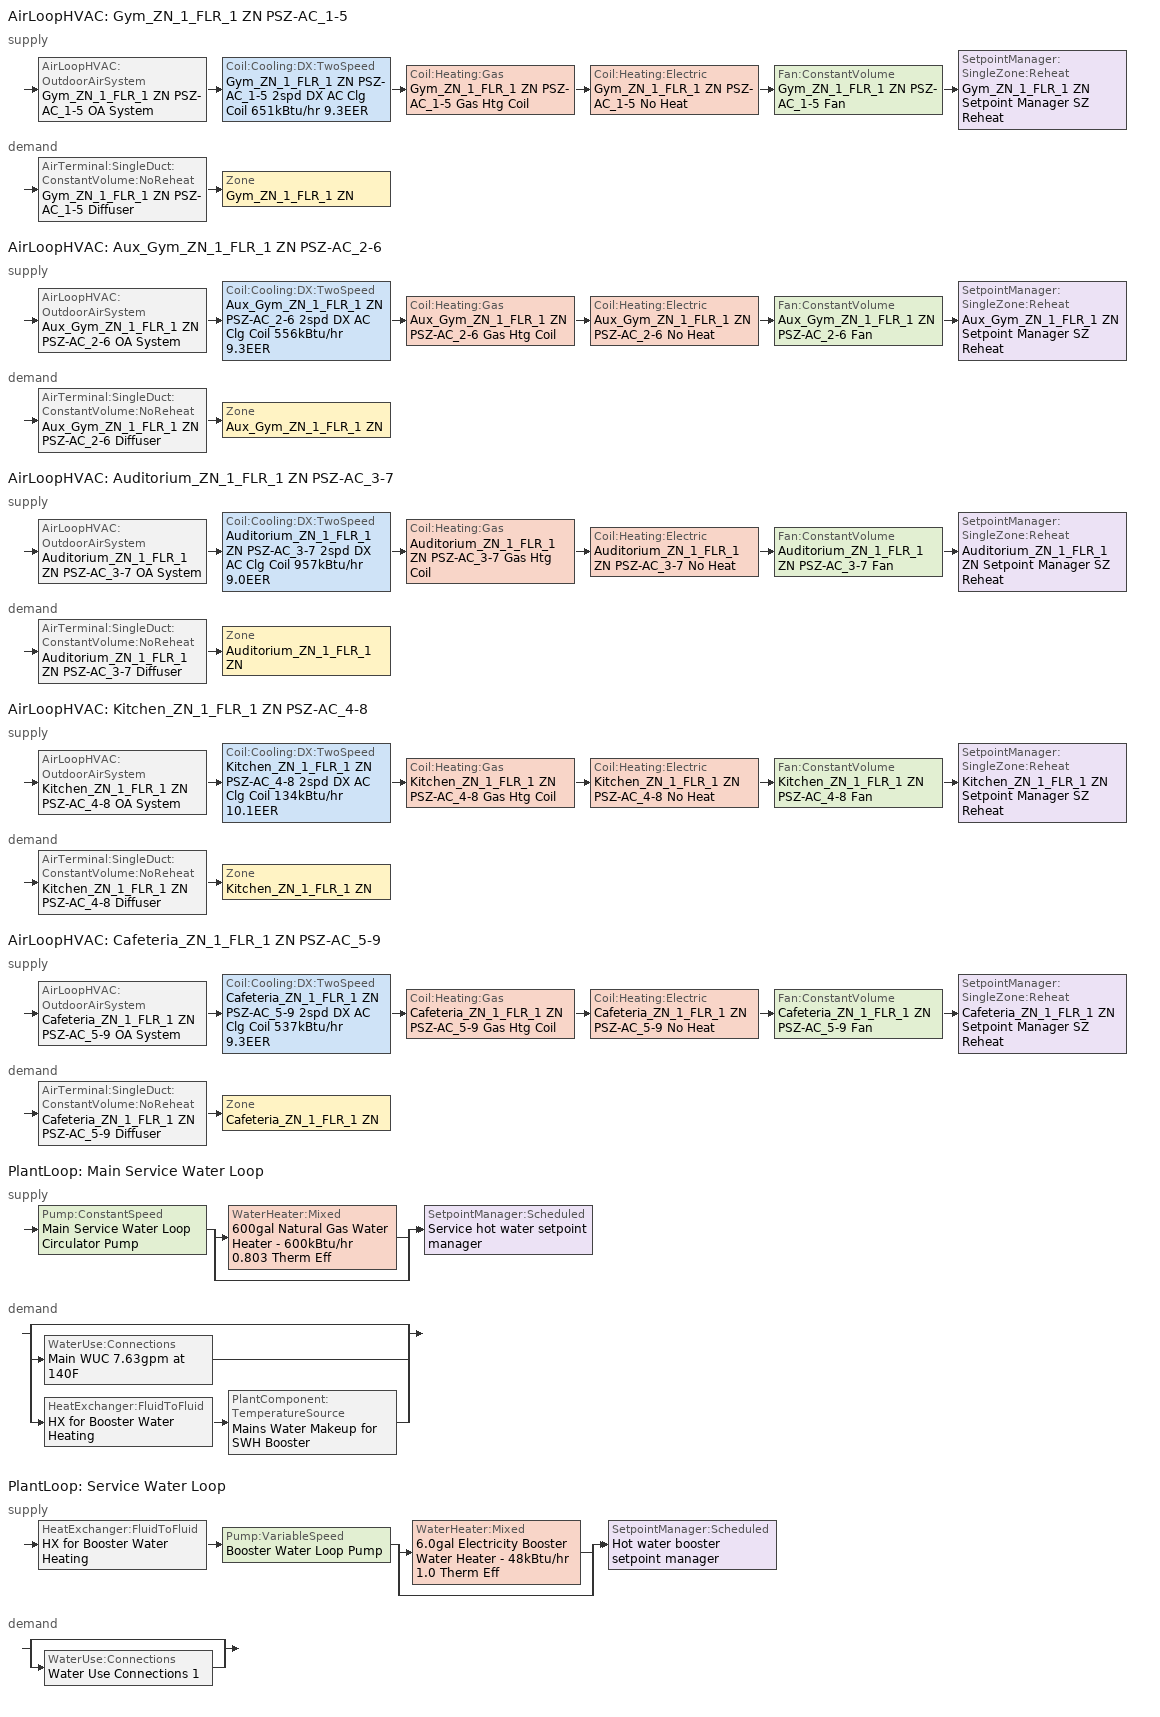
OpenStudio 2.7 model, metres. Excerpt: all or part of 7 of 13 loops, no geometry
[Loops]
AirLoopHVAC 'Gym_ZN_1_FLR_1 ZN PSZ-AC_1-5'
 supply: AirLoopHVAC:OutdoorAirSystem 'Gym_ZN_1_FLR_1 ZN PSZ-AC_1-5 OA System' > Coil:Cooling:DX:TwoSpeed 'Gym_ZN_1_FLR_1 ZN PSZ-AC_1-5 2spd DX AC Clg Coil 651kBtu/hr 9.3EER' > Coil:Heating:Gas 'Gym_ZN_1_FLR_1 ZN PSZ-AC_1-5 Gas Htg Coil' > Coil:Heating:Electric 'Gym_ZN_1_FLR_1 ZN PSZ-AC_1-5 No Heat' > Fan:ConstantVolume 'Gym_ZN_1_FLR_1 ZN PSZ-AC_1-5 Fan' > SetpointManager:SingleZone:Reheat 'Gym_ZN_1_FLR_1 ZN Setpoint Manager SZ Reheat'
 demand: AirTerminal:SingleDuct:ConstantVolume:NoReheat 'Gym_ZN_1_FLR_1 ZN PSZ-AC_1-5 Diffuser' > Zone 'Gym_ZN_1_FLR_1 ZN'
AirLoopHVAC 'Aux_Gym_ZN_1_FLR_1 ZN PSZ-AC_2-6'
 supply: AirLoopHVAC:OutdoorAirSystem 'Aux_Gym_ZN_1_FLR_1 ZN PSZ-AC_2-6 OA System' > Coil:Cooling:DX:TwoSpeed 'Aux_Gym_ZN_1_FLR_1 ZN PSZ-AC_2-6 2spd DX AC Clg Coil 556kBtu/hr 9.3EER' > Coil:Heating:Gas 'Aux_Gym_ZN_1_FLR_1 ZN PSZ-AC_2-6 Gas Htg Coil' > Coil:Heating:Electric 'Aux_Gym_ZN_1_FLR_1 ZN PSZ-AC_2-6 No Heat' > Fan:ConstantVolume 'Aux_Gym_ZN_1_FLR_1 ZN PSZ-AC_2-6 Fan' > SetpointManager:SingleZone:Reheat 'Aux_Gym_ZN_1_FLR_1 ZN Setpoint Manager SZ Reheat'
 demand: AirTerminal:SingleDuct:ConstantVolume:NoReheat 'Aux_Gym_ZN_1_FLR_1 ZN PSZ-AC_2-6 Diffuser' > Zone 'Aux_Gym_ZN_1_FLR_1 ZN'
AirLoopHVAC 'Auditorium_ZN_1_FLR_1 ZN PSZ-AC_3-7'
 supply: AirLoopHVAC:OutdoorAirSystem 'Auditorium_ZN_1_FLR_1 ZN PSZ-AC_3-7 OA System' > Coil:Cooling:DX:TwoSpeed 'Auditorium_ZN_1_FLR_1 ZN PSZ-AC_3-7 2spd DX AC Clg Coil 957kBtu/hr 9.0EER' > Coil:Heating:Gas 'Auditorium_ZN_1_FLR_1 ZN PSZ-AC_3-7 Gas Htg Coil' > Coil:Heating:Electric 'Auditorium_ZN_1_FLR_1 ZN PSZ-AC_3-7 No Heat' > Fan:ConstantVolume 'Auditorium_ZN_1_FLR_1 ZN PSZ-AC_3-7 Fan' > SetpointManager:SingleZone:Reheat 'Auditorium_ZN_1_FLR_1 ZN Setpoint Manager SZ Reheat'
 demand: AirTerminal:SingleDuct:ConstantVolume:NoReheat 'Auditorium_ZN_1_FLR_1 ZN PSZ-AC_3-7 Diffuser' > Zone 'Auditorium_ZN_1_FLR_1 ZN'
AirLoopHVAC 'Kitchen_ZN_1_FLR_1 ZN PSZ-AC_4-8'
 supply: AirLoopHVAC:OutdoorAirSystem 'Kitchen_ZN_1_FLR_1 ZN PSZ-AC_4-8 OA System' > Coil:Cooling:DX:TwoSpeed 'Kitchen_ZN_1_FLR_1 ZN PSZ-AC_4-8 2spd DX AC Clg Coil 134kBtu/hr 10.1EER' > Coil:Heating:Gas 'Kitchen_ZN_1_FLR_1 ZN PSZ-AC_4-8 Gas Htg Coil' > Coil:Heating:Electric 'Kitchen_ZN_1_FLR_1 ZN PSZ-AC_4-8 No Heat' > Fan:ConstantVolume 'Kitchen_ZN_1_FLR_1 ZN PSZ-AC_4-8 Fan' > SetpointManager:SingleZone:Reheat 'Kitchen_ZN_1_FLR_1 ZN Setpoint Manager SZ Reheat'
 demand: AirTerminal:SingleDuct:ConstantVolume:NoReheat 'Kitchen_ZN_1_FLR_1 ZN PSZ-AC_4-8 Diffuser' > Zone 'Kitchen_ZN_1_FLR_1 ZN'
AirLoopHVAC 'Cafeteria_ZN_1_FLR_1 ZN PSZ-AC_5-9'
 supply: AirLoopHVAC:OutdoorAirSystem 'Cafeteria_ZN_1_FLR_1 ZN PSZ-AC_5-9 OA System' > Coil:Cooling:DX:TwoSpeed 'Cafeteria_ZN_1_FLR_1 ZN PSZ-AC_5-9 2spd DX AC Clg Coil 537kBtu/hr 9.3EER' > Coil:Heating:Gas 'Cafeteria_ZN_1_FLR_1 ZN PSZ-AC_5-9 Gas Htg Coil' > Coil:Heating:Electric 'Cafeteria_ZN_1_FLR_1 ZN PSZ-AC_5-9 No Heat' > Fan:ConstantVolume 'Cafeteria_ZN_1_FLR_1 ZN PSZ-AC_5-9 Fan' > SetpointManager:SingleZone:Reheat 'Cafeteria_ZN_1_FLR_1 ZN Setpoint Manager SZ Reheat'
 demand: AirTerminal:SingleDuct:ConstantVolume:NoReheat 'Cafeteria_ZN_1_FLR_1 ZN PSZ-AC_5-9 Diffuser' > Zone 'Cafeteria_ZN_1_FLR_1 ZN'
PlantLoop 'Main Service Water Loop'
 supply: Pump:ConstantSpeed 'Main Service Water Loop Circulator Pump' > split
  | WaterHeater:Mixed '600gal Natural Gas Water Heater - 600kBtu/hr 0.803 Therm Eff'
  | bypass
  join > SetpointManager:Scheduled 'Service hot water setpoint manager'
 demand: split
  | bypass
  | WaterUse:Connections 'Main WUC 7.63gpm at 140F'
  | HeatExchanger:FluidToFluid 'HX for Booster Water Heating' > PlantComponent:TemperatureSource 'Mains Water Makeup for SWH Booster'
PlantLoop 'Service Water Loop'
 supply: HeatExchanger:FluidToFluid 'HX for Booster Water Heating' > Pump:VariableSpeed 'Booster Water Loop Pump' > split
  | WaterHeater:Mixed '6.0gal Electricity Booster Water Heater - 48kBtu/hr 1.0 Therm Eff'
  | bypass
  join > SetpointManager:Scheduled 'Hot water booster setpoint manager'
 demand: split
  | bypass
  | WaterUse:Connections 'Water Use Connections 1'
[Sizing:Zone] Zone Cooling Design Supply Air Temperature Input Method=SupplyAirTemperature; Zone Cooling Design Supply Air Temperature {C}=12.7778; Zone Cooling Design Supply Air Temperature Difference {deltaC}=11.11; Zone Heating Design Supply Air Temperature Input Method=SupplyAirTemperature; Zone Heating Design Supply Air Temperature Difference {deltaC}=11.11; Zone Cooling Design Supply Air Humidity Ratio {kg-H2O/kg-air}=0.0085; Zone Heating Design Supply Air Humidity Ratio {kg-H2O/kg-air}=0.008; Cooling Design Air Flow Method=DesignDay; Heating Design Air Flow Method=DesignDay; Account for Dedicated Outdoor Air System=No; Dedicated Outdoor Air System Control Strategy=NeutralSupplyAir; Dedicated Outdoor Air Low Setpoint Temperature for Design {C}=autosize; Dedicated Outdoor Air High Setpoint Temperature for Design {C}=autosize
Name | Zone Heating Design Supply Air Temperature {C}
Auditorium_ZN_1_FLR_1 ZN; Aux_Gym_ZN_1_FLR_1 ZN; Cafeteria_ZN_1_FLR_1 ZN; Gym_ZN_1_FLR_1 ZN; Kitchen_ZN_1_FLR_1 ZN | 50
Mech_ZN_1_FLR_1 ZN | 40
[Zone equipment]
Auditorium_ZN_1_FLR_1 ZN: Auditorium_ZN_1_FLR_1 ZN PSZ-AC_3-7 Diffuser
Aux_Gym_ZN_1_FLR_1 ZN: Aux_Gym_ZN_1_FLR_1 ZN PSZ-AC_2-6 Diffuser
Cafeteria_ZN_1_FLR_1 ZN: Cafeteria_ZN_1_FLR_1 ZN PSZ-AC_5-9 Diffuser
Gym_ZN_1_FLR_1 ZN: Gym_ZN_1_FLR_1 ZN PSZ-AC_1-5 Diffuser
Kitchen_ZN_1_FLR_1 ZN: Kitchen_ZN_1_FLR_1 ZN PSZ-AC_4-8 Diffuser, Kitchen_ZN_1_FLR_1 ZN Exhaust Fan
[PlantLoop] Glycol Concentration=0; Plant Loop Volume {m3}=Autocalculate; Load Distribution Scheme=Optimal
Name | Maximum Loop Temperature {C} | Minimum Loop Temperature {C}
Main Service Water Loop | 60 | 10
Service Water Loop
[Sizing:Plant] Loop Type=Heating; Loop Design Temperature Difference {deltaC}=5; Sizing Option=NonCoincident; Zone Timesteps in Averaging Window=1; Coincident Sizing Factor Mode=None
Name | Design Loop Exit Temperature {C}
Main Service Water Loop | 60
Service Water Loop | 82.2222
[SetpointManager:Scheduled] Control Variable=Temperature
Name | Schedule | Setpoint Node or NodeList
Service hot water setpoint manager | Service Water Loop Temp - 140F | Main Service Water Loop Supply Outlet Node
Hot water booster setpoint manager | Service Water Booster Temp - 180.00000000000006F | Service Water Loop Supply Outlet Node
[Pump:VariableSpeed]
Booster Water Loop Pump: Rated Pump Head {Pa}=0; Rated Power Consumption {W}=0; Motor Efficiency=1; Minimum Flow Rate {m3/s}=0; Pump Control Type=Continuous; Skin Loss Radiative Fraction=0.5; Design Power Sizing Method=PowerPerFlowPerPressure; Design Electric Power per Unit Flow Rate {W/(m3/s)}=348701.1; Design Shaft Power per Unit Flow Rate per Unit Head {W-s/m3-Pa}=1.28205; Design Minimum Flow Rate Fraction=0
[Pump:ConstantSpeed]
Main Service Water Loop Circulator Pump: Rated Flow Rate {m3/s}=autosize; Rated Pump Head {Pa}=34026; Rated Power Consumption {W}=autosize; Motor Efficiency=0.825; Fraction of Motor Inefficiencies to Fluid Stream=0; Pump Control Type=Intermittent; Design Power Sizing Method=PowerPerFlowPerPressure; Design Electric Power per Unit Flow Rate {W/(m3/s)}=348701.1; Design Shaft Power per Unit Flow Rate per Unit Head {W-s/m3-Pa}=1.28205
[AirLoopHVAC] Availability Schedule=SchoolSecondary HVACOperationSchd; Design Supply Air Flow Rate {m3/s}=AutoSize
Gym_ZN_1_FLR_1 ZN PSZ-AC_1-5; Aux_Gym_ZN_1_FLR_1 ZN PSZ-AC_2-6; Auditorium_ZN_1_FLR_1 ZN PSZ-AC_3-7; Kitchen_ZN_1_FLR_1 ZN PSZ-AC_4-8; Cafeteria_ZN_1_FLR_1 ZN PSZ-AC_5-9
[Sizing:System] Type of Load to Size On=Sensible; Design Outdoor Air Flow Rate {m3/s}=Autosize; Central Heating Maximum System Air Flow Ratio=1; Preheat Design Temperature {C}=7.22222; Preheat Design Humidity Ratio {kg-H2O/kg-Air}=0.008; Precool Design Temperature {C}=12.7778; Precool Design Humidity Ratio {kg-H2O/kg-Air}=0.008; Central Cooling Design Supply Air Temperature {C}=12.7778; Central Heating Design Supply Air Temperature {C}=50; Sizing Option=Coincident; 100% Outdoor Air in Cooling=No; 100% Outdoor Air in Heating=No; Central Cooling Design Supply Air Humidity Ratio {kg-H2O/kg-Air}=0.0085; Central Heating Design Supply Air Humidity Ratio {kg-H2O/kg-Air}=0.008; Cooling Design Air Flow Method=DesignDay; Cooling Design Air Flow Rate {m3/s}=0; Heating Design Air Flow Method=DesignDay; Heating Design Air Flow Rate {m3/s}=0; System Outdoor Air Method=ZoneSum; Zone Maximum Outdoor Air Fraction=1; Cooling Supply Air Flow Rate Per Floor Area {m3/s-m2}=0.00996765; Cooling Fraction of Autosized Cooling Supply Air Flow Rate=1; Cooling Supply Air Flow Rate Per Unit Cooling Capacity {m3/s-W}=3.94755e-05; Heating Supply Air Flow Rate Per Floor Area {m3/s-m2}=0.00996765; Heating Fraction of Autosized Heating Supply Air Flow Rate=1; Heating Fraction of Autosized Cooling Supply Air Flow Rate=1; Heating Supply Air Flow Rate Per Unit Heating Capacity {m3/s-W}=3.15882e-05; Cooling Design Capacity Method=CoolingDesignCapacity; Cooling Design Capacity {W}=autosize; Cooling Design Capacity Per Floor Area {W/m2}=234.7; Fraction of Autosized Cooling Design Capacity=1; Heating Design Capacity Method=HeatingDesignCapacity; Heating Design Capacity {W}=autosize; Heating Design Capacity Per Floor Area {W/m2}=157; Fraction of Autosized Heating Design Capacity=1; Central Cooling Capacity Control Method=OnOff
Gym_ZN_1_FLR_1 ZN PSZ-AC_1-5; Aux_Gym_ZN_1_FLR_1 ZN PSZ-AC_2-6; Auditorium_ZN_1_FLR_1 ZN PSZ-AC_3-7; Kitchen_ZN_1_FLR_1 ZN PSZ-AC_4-8; Cafeteria_ZN_1_FLR_1 ZN PSZ-AC_5-9
[Controller:OutdoorAir] Minimum Outdoor Air Flow Rate {m3/s}=autosize; Maximum Outdoor Air Flow Rate {m3/s}=Autosize; Economizer Control Type=NoEconomizer; Economizer Control Action Type=ModulateFlow; Economizer Maximum Limit Dry-Bulb Temperature {C}=28; Economizer Maximum Limit Enthalpy {J/kg}=64000; Lockout Type=LockoutWithCompressor; Minimum Limit Type=FixedMinimum; Minimum Outdoor Air Schedule=Always On Discrete; High Humidity Control=No
Name | Controller Mechanical Ventilation | Heat Recovery Bypass Control Type
Gym_ZN_1_FLR_1 ZN PSZ-AC_1-5 OA System Controller | Controller Mechanical Ventilation 1 | BypassWhenOAFlowGreaterThanMinimum
Aux_Gym_ZN_1_FLR_1 ZN PSZ-AC_2-6 OA System Controller | Controller Mechanical Ventilation 2 | BypassWhenWithinEconomizerLimits
Auditorium_ZN_1_FLR_1 ZN PSZ-AC_3-7 OA System Controller | Controller Mechanical Ventilation 3 | BypassWhenOAFlowGreaterThanMinimum
Kitchen_ZN_1_FLR_1 ZN PSZ-AC_4-8 OA System Controller | Controller Mechanical Ventilation 4 | BypassWhenWithinEconomizerLimits
Cafeteria_ZN_1_FLR_1 ZN PSZ-AC_5-9 OA System Controller | Controller Mechanical Ventilation 5 | BypassWhenOAFlowGreaterThanMinimum
[Controller:MechanicalVentilation] Availability Schedule=Always On Discrete; System Outdoor Air Method=ZoneSum
Controller Mechanical Ventilation 1; Controller Mechanical Ventilation 2; Controller Mechanical Ventilation 3; Controller Mechanical Ventilation 4; Controller Mechanical Ventilation 5
[AirLoopHVAC:OutdoorAirSystem]
Name | Controller
Gym_ZN_1_FLR_1 ZN PSZ-AC_1-5 OA System | Gym_ZN_1_FLR_1 ZN PSZ-AC_1-5 OA System Controller
Aux_Gym_ZN_1_FLR_1 ZN PSZ-AC_2-6 OA System | Aux_Gym_ZN_1_FLR_1 ZN PSZ-AC_2-6 OA System Controller
Auditorium_ZN_1_FLR_1 ZN PSZ-AC_3-7 OA System | Auditorium_ZN_1_FLR_1 ZN PSZ-AC_3-7 OA System Controller
Kitchen_ZN_1_FLR_1 ZN PSZ-AC_4-8 OA System | Kitchen_ZN_1_FLR_1 ZN PSZ-AC_4-8 OA System Controller
Cafeteria_ZN_1_FLR_1 ZN PSZ-AC_5-9 OA System | Cafeteria_ZN_1_FLR_1 ZN PSZ-AC_5-9 OA System Controller
[SetpointManager:SingleZone:Reheat] Minimum Supply Air Temperature {C}=12.7778; Maximum Supply Air Temperature {C}=50
Name | Control Zone | Setpoint Node or NodeList
Gym_ZN_1_FLR_1 ZN Setpoint Manager SZ Reheat | Gym_ZN_1_FLR_1 ZN | Gym_ZN_1_FLR_1 ZN PSZ-AC_1-5 Supply Outlet Node
Aux_Gym_ZN_1_FLR_1 ZN Setpoint Manager SZ Reheat | Aux_Gym_ZN_1_FLR_1 ZN | Aux_Gym_ZN_1_FLR_1 ZN PSZ-AC_2-6 Supply Outlet Node
Auditorium_ZN_1_FLR_1 ZN Setpoint Manager SZ Reheat | Auditorium_ZN_1_FLR_1 ZN | Auditorium_ZN_1_FLR_1 ZN PSZ-AC_3-7 Supply Outlet Node
Kitchen_ZN_1_FLR_1 ZN Setpoint Manager SZ Reheat | Kitchen_ZN_1_FLR_1 ZN | Kitchen_ZN_1_FLR_1 ZN PSZ-AC_4-8 Supply Outlet Node
Cafeteria_ZN_1_FLR_1 ZN Setpoint Manager SZ Reheat | Cafeteria_ZN_1_FLR_1 ZN | Cafeteria_ZN_1_FLR_1 ZN PSZ-AC_5-9 Supply Outlet Node
[Fan:ConstantVolume] Availability Schedule=SchoolSecondary HVACOperationSchd; Maximum Flow Rate {m3/s}=AutoSize; Motor In Airstream Fraction=1
Name | Fan Total Efficiency | Pressure Rise {Pa} | Motor Efficiency
Gym_ZN_1_FLR_1 ZN PSZ-AC_1-5 Fan; Aux_Gym_ZN_1_FLR_1 ZN PSZ-AC_2-6 Fan; Cafeteria_ZN_1_FLR_1 ZN PSZ-AC_5-9 Fan | 0.5915 | 1110.94 | 0.91
Auditorium_ZN_1_FLR_1 ZN PSZ-AC_3-7 Fan | 0.6006 | 1018.77 | 0.924
Kitchen_ZN_1_FLR_1 ZN PSZ-AC_4-8 Fan | 0.56875 | 622.722 | 0.875
[Coil:Heating:Gas] Availability Schedule=Always On Discrete; Gas Burner Efficiency=0.8; Nominal Capacity {W}=AutoSize; Parasitic Electric Load {W}=0; Parasitic Gas Load {W}=0
Gym_ZN_1_FLR_1 ZN PSZ-AC_1-5 Gas Htg Coil; Aux_Gym_ZN_1_FLR_1 ZN PSZ-AC_2-6 Gas Htg Coil; Auditorium_ZN_1_FLR_1 ZN PSZ-AC_3-7 Gas Htg Coil; Kitchen_ZN_1_FLR_1 ZN PSZ-AC_4-8 Gas Htg Coil; Cafeteria_ZN_1_FLR_1 ZN PSZ-AC_5-9 Gas Htg Coil
[Coil:Heating:Electric] Availability Schedule=Always Off Discrete; Efficiency=1; Nominal Capacity {W}=0
Gym_ZN_1_FLR_1 ZN PSZ-AC_1-5 No Heat; Aux_Gym_ZN_1_FLR_1 ZN PSZ-AC_2-6 No Heat; Auditorium_ZN_1_FLR_1 ZN PSZ-AC_3-7 No Heat; Kitchen_ZN_1_FLR_1 ZN PSZ-AC_4-8 No Heat; Cafeteria_ZN_1_FLR_1 ZN PSZ-AC_5-9 No Heat
[Coil:Cooling:DX:TwoSpeed] Availability Schedule=Always On Discrete; Rated High Speed Total Cooling Capacity {W}=Autosize; Rated High Speed Sensible Heat Ratio=Autosize; Rated High Speed Air Flow Rate {m3/s}=Autosize; Total Cooling Capacity Function of Temperature Curve=CoilClgDXQRatio_fTwbToadbSI; Total Cooling Capacity Function of Flow Fraction Curve=CoilClgDXSnglQRatio_fCFMRatio; Energy Input Ratio Function of Temperature Curve=CoilClgDXEIRRatio_fTwbToadbSI; Energy Input Ratio Function of Flow Fraction Curve=CoilClgDXSnglEIRRatio_fCFMRatio; Part Load Fraction Correlation Curve=CoilClgDXEIRRatio_fQFrac; Rated Low Speed Total Cooling Capacity {W}=Autosize; Rated Low Speed Sensible Heat Ratio=0.69; Low Speed Total Cooling Capacity Function of Temperature Curve=CoilClgDXQRatio_fTwbToadbSI; Low Speed Energy Input Ratio Function of Temperature Curve=CoilClgDXEIRRatio_fTwbToadbSI; Condenser Type=AirCooled; High Speed Evaporative Condenser Effectiveness=0; High Speed Evaporative Condenser Air Flow Rate {m3/s}=Autosize; High Speed Evaporative Condenser Pump Rated Power Consumption {W}=Autosize; Low Speed Evaporative Condenser Effectiveness=0; Low Speed Evaporative Condenser Air Flow Rate {m3/s}=Autosize; Low Speed Evaporative Condenser Pump Rated Power Consumption {W}=Autosize; Basin Heater Capacity {W/K}=10; Basin Heater Setpoint Temperature {C}=2
Name | Rated High Speed COP {W/W} | Rated Low Speed COP {W/W}
Gym_ZN_1_FLR_1 ZN PSZ-AC_1-5 2spd DX AC Clg Coil 651kBtu/hr 9.3EER; Aux_Gym_ZN_1_FLR_1 ZN PSZ-AC_2-6 2spd DX AC Clg Coil 556kBtu/hr 9.3EER; Cafeteria_ZN_1_FLR_1 ZN PSZ-AC_5-9 2spd DX AC Clg Coil 537kBtu/hr 9.3EER | 3.23281 | 3.23281
Auditorium_ZN_1_FLR_1 ZN PSZ-AC_3-7 2spd DX AC Clg Coil 957kBtu/hr 9.0EER | 3.13293 | 3.13293
Kitchen_ZN_1_FLR_1 ZN PSZ-AC_4-8 2spd DX AC Clg Coil 134kBtu/hr 10.1EER | 3.49917 | 3.49917
[AirTerminal:SingleDuct:ConstantVolume:NoReheat] Availability Schedule=Always On Discrete; Maximum Air Flow Rate {m3/s}=AutoSize
Gym_ZN_1_FLR_1 ZN PSZ-AC_1-5 Diffuser; Aux_Gym_ZN_1_FLR_1 ZN PSZ-AC_2-6 Diffuser; Auditorium_ZN_1_FLR_1 ZN PSZ-AC_3-7 Diffuser; Kitchen_ZN_1_FLR_1 ZN PSZ-AC_4-8 Diffuser; Cafeteria_ZN_1_FLR_1 ZN PSZ-AC_5-9 Diffuser
[Fan:ZoneExhaust]
Kitchen_ZN_1_FLR_1 ZN Exhaust Fan: Availability Schedule=SchoolSecondary Kitchen_Exhaust_SCH; Fan Total Efficiency=0.0660786; Pressure Rise {Pa}=124.544; Maximum Flow Rate {m3/s}=2.54852; Flow Fraction Schedule=SchoolSecondary Kitchen_Exhaust_SCH_DCV; System Availability Manager Coupling Mode=Decoupled; Balanced Exhaust Fraction Schedule=SchoolSecondary Kitchen Exhaust Fan Balanced Exhaust Fraction Schedule
[Refrigeration:System]
RefrSystem - Secondary School: Refrigeration Condenser=Refrigeration Condenser Air Cooled 1; Minimum Condensing Temperature {C}=21; Refrigeration System Working Fluid Type=R404a; Suction Temperature Control Type=ConstantSuctionTemperature; Suction Piping Zone=Kitchen_ZN_1_FLR_1 ZN
[Refrigeration:Case]
Case Secondary School: Availability Schedule=Always On Discrete; Zone=Kitchen_ZN_1_FLR_1 ZN; Rated Ambient Temperature {C}=23.8889; Rated Ambient Relative Humidity {percent}=55; Rated Total Cooling Capacity per Unit Length {W/m}=705.755; Rated Latent Heat Ratio=0.3; Rated Runtime Fraction=0.85; Case Length {m}=7.3152; Case Operating Temperature {C}=2; Latent Case Credit Curve Type=CaseTemperatureMethod; Latent Case Credit Curve=Refrigeration Case Latent Credit Curve; Standard Case Fan Power per Unit Length {W/m}=180.446; Operating Case Fan Power per Unit Length {W/m}=180.446; Standard Case Lighting Power per Unit Length {W/m}=108.268; Installed Case Lighting Power per Unit Length {W/m}=108.268; Case Lighting Schedule=Always On Discrete; Fraction of Lighting Energy to Case=0.5; Anti-Sweat Heater Control Type=None; Humidity at Zero Anti-Sweat Heater Energy {percent}=0; Case Height {m}=1.5; Fraction of Anti-Sweat Heater Energy to Case=0.7; Case Defrost Power per Unit Length {W/m}=0; Case Defrost Type=OffCycle; Case Defrost Schedule=Refrigeration Defrost Schedule; Case Defrost Drip-Down Schedule=Refrigeration Defrost Schedule 1; Defrost Energy Correction Curve Type=None; Under Case HVAC Return Air Fraction=0; Refrigerated Case Restocking Schedule=Always Off; Case Credit Fraction Schedule=Refrigeration Case Credit Schedule; Design Evaporator Temperature or Brine Inlet Temperature {C}=-5.56
[Refrigeration:WalkIn]
Walk-In Secondary School: Availability Schedule=Always On Discrete; Rated Coil Cooling Capacity {W}=5372.88; Operating Temperature {C}=-23; Rated Cooling Source Temperature {C}=-28.3333; Rated Total Heating Power {W}=0; Rated Cooling Coil Fan Power {W}=500; Rated Circulation Fan Power {W}=0; Rated Total Lighting Power {W}=241.56; Lighting Schedule=SchoolSecondary BLDG_LIGHT_SCH; Defrost Type=Electric; Defrost Control Type=TimeSchedule; Defrost Schedule=Refrigeration Defrost Schedule 2; Defrost Drip-Down Schedule=Refrigeration Defrost Schedule 3; Defrost Power {W}=3001.2; Temperature Termination Defrost Fraction to Ice=0.7; Restocking Schedule=SchoolSecondary Kitchen_ZN_1_FLR_1_Case:1_WALKINFREEZER_WalkInStockingSched; Insulated Floor Surface Area {m2}=22.2967; Insulated Floor U-Value {W/m2-K}=0.207; WalkIn Zone Boundary 1=Refrigeration Walk In Zone Boundary 1
[Refrigeration:WalkIn:ZoneBoundary]
Refrigeration Walk In Zone Boundary 1: Zone=Kitchen_ZN_1_FLR_1 ZN; Total Insulated Surface Area Facing Zone {m2}=43.4; Insulated Surface U-Value Facing Zone {W/m2-K}=0.235; Area of Stocking Doors Facing Zone {m2}=2; Height of Stocking Doors Facing Zone {m}=2; Stocking Door Opening Schedule Name Facing Zone=door_wi_sched; Stocking Door Opening Protection Type Facing Zone=StripCurtain
[Refrigeration:Condenser:AirCooled]
Refrigeration Condenser Air Cooled 1: Rated Effective Total Heat Rejection Rate Curve=Curve Linear 1; Rated Subcooling Temperature Difference {deltaC}=0; Condenser Fan Speed Control Type=Fixed; Rated Fan Power {W}=1198.05; Minimum Fan Air Flow Ratio=0.1
[WaterHeater:Mixed] Deadband Temperature Difference {deltaC}=2; Heater Control Type=Cycle; Off Cycle Parasitic Heat Fraction to Tank=0; On Cycle Parasitic Heat Fraction to Tank=0; Ambient Temperature Indicator=ThermalZone; Use Side Effectiveness=1; Source Side Effectiveness=1; Use Side Design Flow Rate {m3/s}=autosize; Source Side Design Flow Rate {m3/s}=autosize; Indirect Water Heating Recovery Time {hr}=1.5; Source Side Flow Control Mode=IndirectHeatPrimarySetpoint
Name | Tank Volume {m3} | Setpoint Temperature Schedule | Maximum Temperature Limit {C} | Heater Maximum Capacity {W} | Heater Fuel Type | Heater Thermal Efficiency | Off Cycle Parasitic Fuel Consumption Rate {W} | Off Cycle Parasitic Fuel Type | On Cycle Parasitic Fuel Consumption Rate {W} | On Cycle Parasitic Fuel Type | Ambient Temperature Thermal Zone | Off Cycle Loss Coefficient to Ambient Temperature {W/K} | On Cycle Loss Coefficient to Ambient Temperature {W/K}
600gal Natural Gas Water Heater - 600kBtu/hr 0.803 Therm Eff | 2.27125 | Service Water Loop Temp - 140F | 60 | 175843 | NaturalGas | 0.802763 | 1332.35 | NaturalGas | 1332.35 | NaturalGas | Mech_ZN_1_FLR_1 ZN | 15.6173 | 15.6173
6.0gal Electricity Booster Water Heater - 48kBtu/hr 1.0 Therm Eff | 0.0227125 | Service Water Booster Temp - 180.00000000000006F | 82.2222 | 14000 | Electricity | 1 | 0 | Electricity | 0 | Electricity | Kitchen_ZN_1_FLR_1 ZN | 1.59362 | 1.59362
[WaterUse:Connections]
Name | Water Use Equipment Name 1
Main WUC 7.63gpm at 140F | Main Service Water Use 7.63gpm at 140F
Water Use Connections 1 | Booster Water Fixture - 23.7 gpm at 180F
[WaterUse:Equipment:Definition]
Name | Peak Flow Rate {m3/s} | Target Temperature Schedule | Sensible Fraction Schedule | Latent Fraction Schedule
Main Service Water Use Def 7.63gpm | 0.000481378 | Mixed Water At Faucet Temp - 140F | Fraction Sensible - 0.2 | Fraction Latent - 0.05
Booster Water Fixture Def - 23.7 gpm | 0.00149524 | Mixed Water At Faucet Temp - 180F
[WaterUse:Equipment] Flow Rate Fraction Schedule=SchoolSecondary BLDG_SWH_SCH
Name | Water Use Equipment Definition
Main Service Water Use 7.63gpm at 140F | Main Service Water Use Def 7.63gpm
Booster Water Fixture - 23.7 gpm at 180F | Booster Water Fixture Def - 23.7 gpm
[HeatExchanger:FluidToFluid]
HX for Booster Water Heating: Loop Demand Side Design Flow Rate {m3/s}=autosize; Loop Supply Side Design Flow Rate {m3/s}=autosize; Heat Exchange Model Type=Ideal; Heat Exchanger U-Factor Times Area Value {W/K}=autosize; Control Type=UncontrolledOn; Minimum Temperature Difference to Activate Heat Exchanger {deltaC}=0.01; Heat Transfer Metering End Use Type=LoopToLoop; Component Override Cooling Control Temperature Mode=Loop; Sizing Factor=1; Operation Minimum Temperature Limit {C}=0; Operation Maximum Temperature Limit {C}=100
[PlantComponent:TemperatureSource]
Mains Water Makeup for SWH Booster: Design Volume Flow Rate {m3/s}=autosize; Temperature Specification Type=Scheduled; Source Temperature {C}=8; Source Temperature Schedule=Mains Water Temperature
[Schedule:Ruleset]
Name | Default Day Schedule | Summer Design Day Schedule | Winter Design Day Schedule
SchoolSecondary BLDG_LIGHT_SCH | SchoolSecondary BLDG_LIGHT_SCH Default | SchoolSecondary BLDG_LIGHT_SCH Summer Design Day | SchoolSecondary BLDG_LIGHT_SCH Winter Design Day
SchoolSecondary HVACOperationSchd | SchoolSecondary HVACOperationSchd Default | SchoolSecondary HVACOperationSchd Summer Design Day | SchoolSecondary HVACOperationSchd Winter Design Day
SchoolSecondary Kitchen_Exhaust_SCH | SchoolSecondary Kitchen_Exhaust_SCH Default | SchoolSecondary Kitchen_Exhaust_SCH Summer Design Day | SchoolSecondary Kitchen_Exhaust_SCH Winter Design Day
SchoolSecondary Kitchen_Exhaust_SCH_DCV | SchoolSecondary Kitchen_Exhaust_SCH_DCV Default | SchoolSecondary Kitchen_Exhaust_SCH_DCV Summer Design Day | SchoolSecondary Kitchen_Exhaust_SCH_DCV Winter Design Day
SchoolSecondary Kitchen Exhaust Fan Balanced Exhaust Fraction Schedule | SchoolSecondary Kitchen Exhaust Fan Balanced Exhaust Fraction Schedule Default | SchoolSecondary Kitchen Exhaust Fan Balanced Exhaust Fraction Schedule Summer Design Day | SchoolSecondary Kitchen Exhaust Fan Balanced Exhaust Fraction Schedule Winter Design Day
Always Off | Always Off Default | Always Off Summer Design Day 16 | Always Off Winter Design Day 16
Refrigeration Defrost Schedule | Refrigeration Defrost Schedule Default
Refrigeration Defrost Schedule 1 | Refrigeration Defrost Schedule Default 1
Refrigeration Case Credit Schedule | Refrigeration Case Credit Schedule Default
SchoolSecondary Kitchen_ZN_1_FLR_1_Case:1_WALKINFREEZER_WalkInStockingSched | SchoolSecondary Kitchen_ZN_1_FLR_1_Case:1_WALKINFREEZER_WalkInStockingSched Default | SchoolSecondary Kitchen_ZN_1_FLR_1_Case:1_WALKINFREEZER_WalkInStockingSched Summer Design Day | SchoolSecondary Kitchen_ZN_1_FLR_1_Case:1_WALKINFREEZER_WalkInStockingSched Winter Design Day
door_wi_sched | door_wi_sched Default
Refrigeration Defrost Schedule 2 | Refrigeration Defrost Schedule Default 2
Refrigeration Defrost Schedule 3 | Refrigeration Defrost Schedule Default 3
Service Water Loop Temp - 140F | Service Water Loop Temp - 140F Default
Fraction Sensible - 0.2 | Fraction Sensible - 0.2 Default
Fraction Latent - 0.05 | Fraction Latent - 0.05 Default
Mixed Water At Faucet Temp - 140F | Mixed Water At Faucet Temp - 140F Default
SchoolSecondary BLDG_SWH_SCH | SchoolSecondary BLDG_SWH_SCH Default | SchoolSecondary BLDG_SWH_SCH Summer Design Day | SchoolSecondary BLDG_SWH_SCH Winter Design Day
Service Water Booster Temp - 180.00000000000006F | Service Water Booster Temp - 180.00000000000006F Default
Mixed Water At Faucet Temp - 180F | Mixed Water At Faucet Temp - 180F Default
[Schedule:Day]
SchoolSecondary BLDG_LIGHT_SCH Default; SchoolSecondary BLDG_LIGHT_SCH Wknd Day; SchoolSecondary BLDG_LIGHT_SCH Wknd Day 1: 24, 0, 0.1773
SchoolSecondary BLDG_LIGHT_SCH Summer Design Day; SchoolSecondary Kitchen_Exhaust_SCH_DCV Default; SchoolSecondary Kitchen_Exhaust_SCH_DCV Winter Design Day; SchoolSecondary Kitchen_Exhaust_SCH_DCV Summer Design Day: 24, 0, 1
SchoolSecondary BLDG_LIGHT_SCH Wkdy Day; SchoolSecondary BLDG_LIGHT_SCH Wkdy Day 2: 7, 0, 0.1773, 21, 0, 0.9, 24, 0, 0.1773
SchoolSecondary BLDG_LIGHT_SCH Winter Design Day; SchoolSecondary HVACOperationSchd Default; SchoolSecondary Kitchen_Exhaust_SCH Default; SchoolSecondary Kitchen_Exhaust_SCH Wknd Day; SchoolSecondary Kitchen_Exhaust_SCH Wknd Day 1; SchoolSecondary Kitchen Exhaust Fan Balanced Exhaust Fraction Schedule Default; SchoolSecondary Kitchen Exhaust Fan Balanced Exhaust Fraction Schedule Wknd Day; SchoolSecondary Kitchen Exhaust Fan Balanced Exhaust Fraction Schedule Wknd Day 1; SchoolSecondary BLDG_SWH_SCH Default; SchoolSecondary BLDG_SWH_SCH Sun|Sat Day; SchoolSecondary BLDG_SWH_SCH Sun|Sat Day 1; SchoolSecondary BLDG_SWH_SCH Sat Day: 24, 0, 0
SchoolSecondary BLDG_LIGHT_SCH Wkdy Day 1: 8, 0, 0.1773, 20, 0, 0.5, 24, 0, 0.1773
SchoolSecondary HVACOperationSchd Winter Design Day; SchoolSecondary HVACOperationSchd Summer Design Day; SchoolSecondary HVACOperationSchd WntrDsn|SmrDsn|Wkdy Day: 7, 0, 0, 21, 0, 1, 24, 0, 0
SchoolSecondary Kitchen_Exhaust_SCH Wkdy Day: 8, 0, 0, 17, 0, 1, 24, 0, 0
SchoolSecondary Kitchen_Exhaust_SCH Winter Design Day; SchoolSecondary Kitchen_Exhaust_SCH Summer Design Day; SchoolSecondary Kitchen_Exhaust_SCH Wkdy Day 1; SchoolSecondary Kitchen_Exhaust_SCH Wkdy Day 2: 8, 0, 0, 21, 0, 1, 24, 0, 0
SchoolSecondary Kitchen Exhaust Fan Balanced Exhaust Fraction Schedule Wkdy Day: 8, 0, 0, 17, 0, 0.746296, 24, 0, 0
SchoolSecondary Kitchen Exhaust Fan Balanced Exhaust Fraction Schedule Winter Design Day; SchoolSecondary Kitchen Exhaust Fan Balanced Exhaust Fraction Schedule Summer Design Day; SchoolSecondary Kitchen Exhaust Fan Balanced Exhaust Fraction Schedule Wkdy Day 1; SchoolSecondary Kitchen Exhaust Fan Balanced Exhaust Fraction Schedule Wkdy Day 2: 8, 0, 0, 21, 0, 0.746296, 24, 0, 0
Always Off Default: 1, 0, 0.08, 2, 0, 0.04, 4, 0, 0.01, 5, 0, 0.04, 6, 0, 0.27, 7, 0, 0.94, 8, 0, 1, 9, 0, 0.96, 10, 0, 0.84, 11, 0, 0.76, 12, 0, 0.61, 13, 0, 0.53, 14, 0, 0.47, 15, 0, 0.41, 16, 0, 0.47, 17, 0, 0.55, 18, 0, 0.73, 19, 0, 0.86, 20, 0, 0.82, 21, 0, 0.75, 22, 0, 0.61, 23, 0, 0.53, 24, 0, 1
Always Off Winter Design Day 16; Always Off Summer Design Day 16: 7, 0, 29.4, 8, 0, 26.7, 17, 0, 23.9, 18, 0, 26.7, 24, 0, 29.4
Refrigeration Defrost Schedule Default; Refrigeration Defrost Schedule Default 1: 0, 59, 0, 24, 0, 0
Refrigeration Case Credit Schedule Default: 7, 0, 0.2, 21, 0, 0.4, 24, 0, 0.2
SchoolSecondary Kitchen_ZN_1_FLR_1_Case:1_WALKINFREEZER_WalkInStockingSched Default: 4, 0, 0, 5, 0, 725, 6, 0, 417, 7, 0, 290, 24, 0, 0
SchoolSecondary Kitchen_ZN_1_FLR_1_Case:1_WALKINFREEZER_WalkInStockingSched Winter Design Day; SchoolSecondary Kitchen_ZN_1_FLR_1_Case:1_WALKINFREEZER_WalkInStockingSched Summer Design Day; SchoolSecondary Kitchen_ZN_1_FLR_1_Case:1_WALKINFREEZER_WalkInStockingSched WntrDsn|SmrDsn|Wknd|Mon|Wed|Thu Day: 4, 0, 0, 5, 0, 125, 6, 0, 117, 7, 0, 90, 19, 0, 0, 20, 0, 125, 21, 0, 117, 22, 0, 90, 24, 0, 0
door_wi_sched Default: 6, 0, 0, 22, 0, 0.0625, 24, 0, 0
Refrigeration Defrost Schedule Default 2; Refrigeration Defrost Schedule Default 3: 0, 59, 1, 10, 0, 0, 10, 59, 1, 24, 0, 0
Service Water Loop Temp - 140F Default; Mixed Water At Faucet Temp - 140F Default: 24, 0, 60
Fraction Sensible - 0.2 Default: 24, 0, 0.2
Fraction Latent - 0.05 Default: 24, 0, 0.05
SchoolSecondary BLDG_SWH_SCH Summer Design Day: 7, 0, 0.05, 8, 0, 0.1, 9, 0, 0.34, 10, 0, 0.6, 11, 0, 0.63, 12, 0, 0.72, 13, 0, 0.79, 14, 0, 0.83, 15, 0, 0.61, 16, 0, 0.65, 18, 0, 0.1, 19, 0, 0.19, 20, 0, 0.25, 22, 0, 0.22, 23, 0, 0.12, 24, 0, 0.09
SchoolSecondary BLDG_SWH_SCH Wkdy Day; SchoolSecondary BLDG_SWH_SCH Wkdy Day 2: 8, 0, 0, 9, 0, 0.34, 10, 0, 0.6, 11, 0, 0.63, 12, 0, 0.72, 13, 0, 0.79, 14, 0, 0.83, 15, 0, 0.61, 16, 0, 0.65, 18, 0, 0.1, 19, 0, 0.19, 20, 0, 0.25, 24, 0, 0
SchoolSecondary BLDG_SWH_SCH Winter Design Day: 9, 0, 0.03, 13, 0, 0.05, 24, 0, 0.03
SchoolSecondary BLDG_SWH_SCH Wkdy Day 1: 8, 0, 0, 18, 0, 0.1, 19, 0, 0.19, 20, 0, 0.25, 24, 0, 0
Service Water Booster Temp - 180.00000000000006F Default; Mixed Water At Faucet Temp - 180F Default: 24, 0, 82.2222
[Schedule:Rule] Date Specification Type=DateRange
Name | Schedule Ruleset | Rule Order | Day Schedule | Apply Monday | Apply Tuesday | Apply Wednesday | Apply Thursday | Apply Friday | Start Month | Start Day | End Month | End Day | Apply Sunday | Apply Saturday
Schedule Rule 7 | SchoolSecondary BLDG_LIGHT_SCH | 4 | SchoolSecondary BLDG_LIGHT_SCH Wkdy Day | Yes | Yes | Yes | Yes | Yes | 1 | 1 | 6 | 30
Schedule Rule 8 | SchoolSecondary BLDG_LIGHT_SCH | 3 | SchoolSecondary BLDG_LIGHT_SCH Wknd Day |  |  |  |  |  | 1 | 1 | 6 | 30 | Yes | Yes
Schedule Rule 9 | SchoolSecondary BLDG_LIGHT_SCH | 2 | SchoolSecondary BLDG_LIGHT_SCH Wkdy Day 1 | Yes | Yes | Yes | Yes | Yes | 7 | 1 | 9 | 1
Schedule Rule 10 | SchoolSecondary BLDG_LIGHT_SCH | 1 | SchoolSecondary BLDG_LIGHT_SCH Wknd Day 1 |  |  |  |  |  | 7 | 1 | 9 | 1 | Yes | Yes
Schedule Rule 11 | SchoolSecondary BLDG_LIGHT_SCH | 0 | SchoolSecondary BLDG_LIGHT_SCH Wkdy Day 2 | Yes | Yes | Yes | Yes | Yes | 9 | 1 | 12 | 31
Schedule Rule 92 | SchoolSecondary HVACOperationSchd | 0 | SchoolSecondary HVACOperationSchd WntrDsn|SmrDsn|Wkdy Day | Yes | Yes | Yes | Yes | Yes | 1 | 1 | 12 | 31
Schedule Rule 94 | SchoolSecondary Kitchen_Exhaust_SCH | 4 | SchoolSecondary Kitchen_Exhaust_SCH Wkdy Day | Yes | Yes | Yes | Yes | Yes | 1 | 1 | 6 | 30
Schedule Rule 95 | SchoolSecondary Kitchen_Exhaust_SCH | 3 | SchoolSecondary Kitchen_Exhaust_SCH Wknd Day |  |  |  |  |  | 1 | 1 | 6 | 30 | Yes | Yes
Schedule Rule 96 | SchoolSecondary Kitchen_Exhaust_SCH | 2 | SchoolSecondary Kitchen_Exhaust_SCH Wkdy Day 1 | Yes | Yes | Yes | Yes | Yes | 7 | 1 | 9 | 1
Schedule Rule 97 | SchoolSecondary Kitchen_Exhaust_SCH | 1 | SchoolSecondary Kitchen_Exhaust_SCH Wknd Day 1 |  |  |  |  |  | 7 | 1 | 9 | 1 | Yes | Yes
Schedule Rule 98 | SchoolSecondary Kitchen_Exhaust_SCH | 0 | SchoolSecondary Kitchen_Exhaust_SCH Wkdy Day 2 | Yes | Yes | Yes | Yes | Yes | 9 | 1 | 12 | 31
Schedule Rule 99 | SchoolSecondary Kitchen Exhaust Fan Balanced Exhaust Fraction Schedule | 4 | SchoolSecondary Kitchen Exhaust Fan Balanced Exhaust Fraction Schedule Wkdy Day | Yes | Yes | Yes | Yes | Yes | 1 | 1 | 6 | 30
Schedule Rule 100 | SchoolSecondary Kitchen Exhaust Fan Balanced Exhaust Fraction Schedule | 3 | SchoolSecondary Kitchen Exhaust Fan Balanced Exhaust Fraction Schedule Wknd Day |  |  |  |  |  | 1 | 1 | 6 | 30 | Yes | Yes
Schedule Rule 101 | SchoolSecondary Kitchen Exhaust Fan Balanced Exhaust Fraction Schedule | 2 | SchoolSecondary Kitchen Exhaust Fan Balanced Exhaust Fraction Schedule Wkdy Day 1 | Yes | Yes | Yes | Yes | Yes | 7 | 1 | 9 | 1
Schedule Rule 102 | SchoolSecondary Kitchen Exhaust Fan Balanced Exhaust Fraction Schedule | 1 | SchoolSecondary Kitchen Exhaust Fan Balanced Exhaust Fraction Schedule Wknd Day 1 |  |  |  |  |  | 7 | 1 | 9 | 1 | Yes | Yes
Schedule Rule 103 | SchoolSecondary Kitchen Exhaust Fan Balanced Exhaust Fraction Schedule | 0 | SchoolSecondary Kitchen Exhaust Fan Balanced Exhaust Fraction Schedule Wkdy Day 2 | Yes | Yes | Yes | Yes | Yes | 9 | 1 | 12 | 31
Schedule Rule 105 | SchoolSecondary Kitchen_ZN_1_FLR_1_Case:1_WALKINFREEZER_WalkInStockingSched | 0 | SchoolSecondary Kitchen_ZN_1_FLR_1_Case:1_WALKINFREEZER_WalkInStockingSched WntrDsn|SmrDsn|Wknd|Mon|Wed|Thu Day | Yes |  | Yes | Yes |  | 1 | 1 | 12 | 31 | Yes | Yes
Schedule Rule 107 | SchoolSecondary BLDG_SWH_SCH | 5 | SchoolSecondary BLDG_SWH_SCH Sun|Sat Day |  |  |  |  |  | 1 | 1 | 6 | 15 | Yes | Yes
Schedule Rule 108 | SchoolSecondary BLDG_SWH_SCH | 4 | SchoolSecondary BLDG_SWH_SCH Wkdy Day | Yes | Yes | Yes | Yes | Yes | 1 | 1 | 6 | 15
Schedule Rule 109 | SchoolSecondary BLDG_SWH_SCH | 3 | SchoolSecondary BLDG_SWH_SCH Sun|Sat Day 1 |  |  |  |  |  | 6 | 16 | 9 | 15 | Yes | Yes
Schedule Rule 110 | SchoolSecondary BLDG_SWH_SCH | 2 | SchoolSecondary BLDG_SWH_SCH Wkdy Day 1 | Yes | Yes | Yes | Yes | Yes | 6 | 16 | 9 | 15
Schedule Rule 111 | SchoolSecondary BLDG_SWH_SCH | 1 | SchoolSecondary BLDG_SWH_SCH Sat Day |  |  |  |  |  | 9 | 16 | 12 | 31 |  | Yes
Schedule Rule 112 | SchoolSecondary BLDG_SWH_SCH | 0 | SchoolSecondary BLDG_SWH_SCH Wkdy Day 2 | Yes | Yes | Yes | Yes | Yes | 9 | 16 | 12 | 31
[Schedule:Constant]
Name | Value
Always On Discrete | 1
Always Off Discrete | 0
Mains Water Temperature | 10
[Curve:Cubic]
Name | Coefficient1 Constant | Coefficient2 x | Coefficient3 x**2 | Coefficient4 x**3 | Minimum Value of x | Maximum Value of x
Refrigeration Case Latent Credit Curve | 0.0265263 | 0.00107803 | -6.02558e-05 | 1.23732e-06 | -35 | 20
CoilClgDXEIRRatio_fQFrac | 0 | 5.1091 | -8.5515 | 4.4744 | 0.7 | 1
[Curve:Linear]
Curve Linear 1: Coefficient1 Constant=0; Coefficient2 x=2036.97; Minimum Value of x=1.4; Maximum Value of x=33.3
[Curve:Biquadratic] Minimum Value of x=13.89; Maximum Value of x=25; Minimum Value of y=23.89; Maximum Value of y=46.11; Minimum Curve Output=0.77
Name | Coefficient1 Constant | Coefficient2 x | Coefficient3 x**2 | Coefficient4 y | Coefficient5 y**2 | Coefficient6 x*y | Maximum Curve Output
CoilClgDXQRatio_fTwbToadbSI | 0.86779 | 0.014245 | 0.000554 | -0.007569 | 3.2e-005 | -0.000191 | 1.29
CoilClgDXEIRRatio_fTwbToadbSI | 0.116709 | 0.028458 | -0.000411 | 0.021422 | 0.000162 | -0.00068 | 1.33
[Curve:Quadratic]
Name | Coefficient1 Constant | Coefficient2 x | Coefficient3 x**2 | Minimum Value of x | Maximum Value of x
CoilClgDXSnglQRatio_fCFMRatio | 0.8 | 0.2 | 0 | 0.5 | 1.5
CoilClgDXSnglEIRRatio_fCFMRatio | 1.156 | -0.1816 | 0.0256 | 0 | 1
